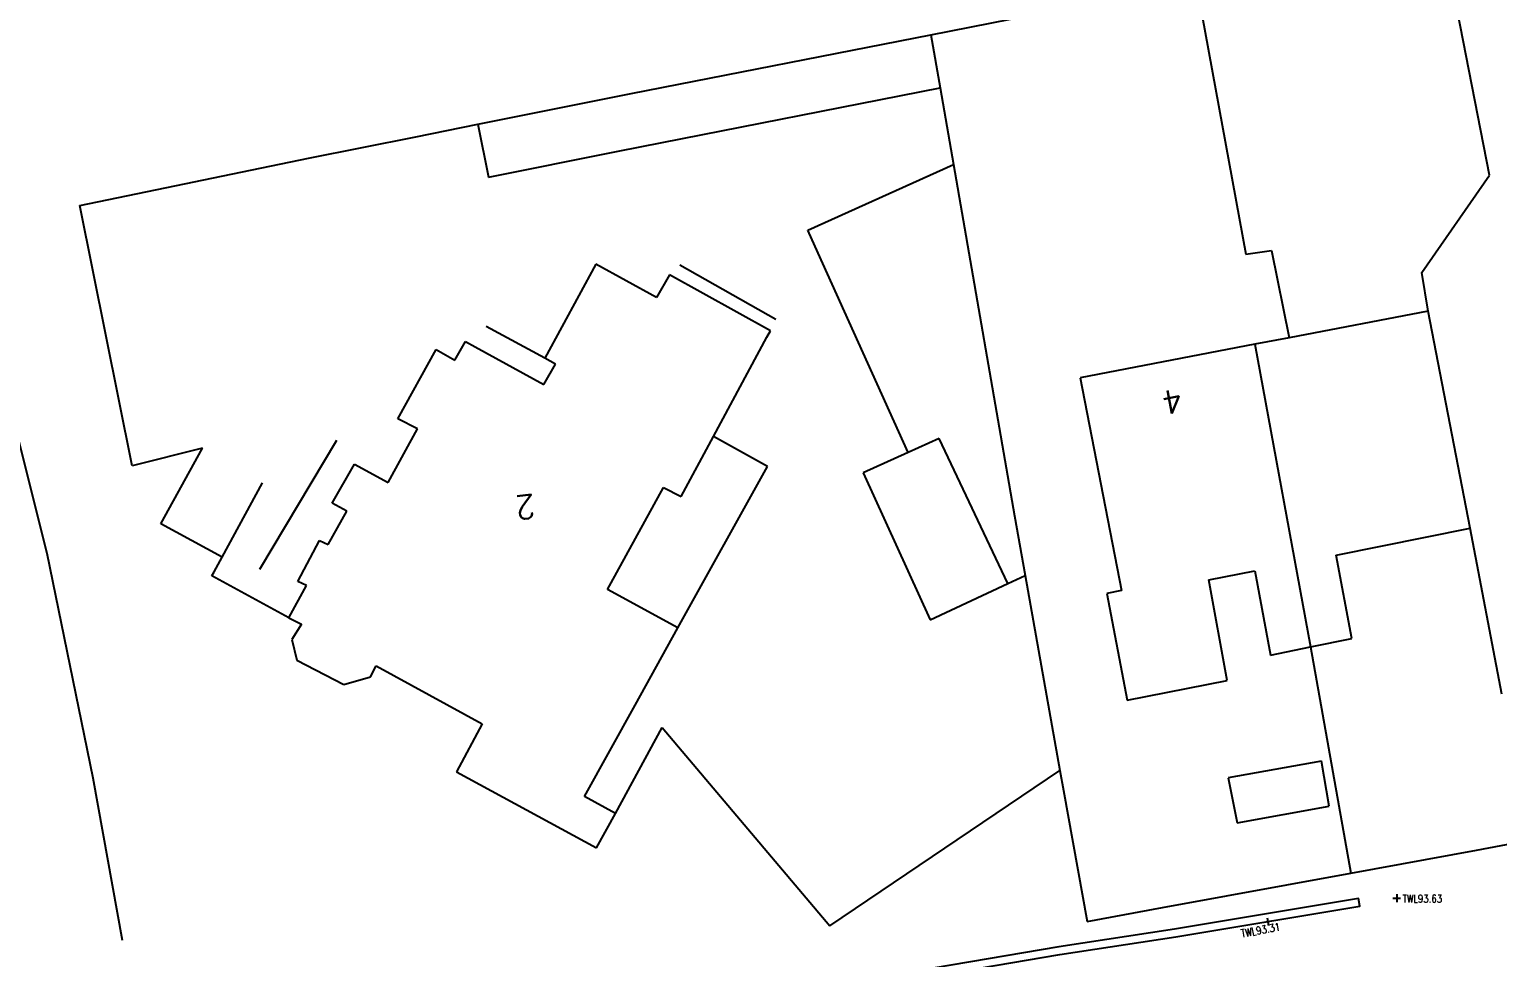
# Model space of a CAD drawing. Extents: x 427500 to 429848, y 434500 to 436505.
# Drawn here: x 428090.5 to 428165.4, y 436027.8 to 436075.1 of the extents above; entities that cross this region are included whole.
import ezdxf

# ---------------------------------------------------------------- set-up
doc = ezdxf.new("R2010")
doc.units = 0
doc.layers.get('0').update_dxf_attribs({"color": 222})
doc.layers.add('LPTIP_Ex_Base', color=8, linetype='Continuous')
doc.styles.add('MtXpl_Romans', font='romans__.ttf')
doc.styles.get("Standard").update_dxf_attribs({"font": 'romans.shx'})

# ---------------------------------------------------------------- blocks, each defined once
blk = doc.blocks.new('SPOT')
at = {"color": 0, "linetype": 'ByBlock', "flags": 128}
for points in [[(-0.5, 0), (0.5, 0)], [(0, 0.5), (0, -0.5)]]:
    blk.add_lwpolyline(points, dxfattribs=at)

msp = doc.modelspace()

# ---------------------------------------------------------------- linework, layer by layer
at = {"layer": 'LPTIP_Ex_Base', "color": 251, "true_color": 0x636466}
for p, q in [((428164.971, 436067.693), (428162.54, 436080.1)), ((428150, 436077.56), (428152.55, 436063.65)), ((428136.48, 436074.85), (428140.55, 436075.65)), ((428121.2, 436071.85), (428136.48, 436074.85)), ((428136.48, 436074.85), (428136.951, 436072.14)), ((428121.736, 436069.153), (428136.951, 436072.14)), ((428136.951, 436072.14), (428137.63, 436068.236)), ((428113.38, 436070.28), (428121.2, 436071.85)), ((428110.22, 436069.65), (428113.38, 436070.28)), ((428113.38, 436070.28), (428113.921, 436067.584)), ((428104.75, 436068.55), (428110.22, 436069.65)), ((428120.449, 436068.895), (428121.736, 436069.153)), ((428093.088, 436066.142), (428104.75, 436068.55)), ((428113.921, 436067.584), (428120.449, 436068.895)), ((428130.206, 436064.879), (428137.63, 436068.236)), ((428137.63, 436068.236), (428140.75, 436050.3)), ((428161.519, 436062.719), (428164.971, 436067.693)), ((428095.746, 436052.864), (428093.088, 436066.142)), ((428130.736, 436063.708), (428130.206, 436064.879)), ((428119.4, 436063.15), (428116.8, 436058.35)), ((428122.5, 436061.45), (428119.4, 436063.15)), ((428135.333, 436053.541), (428130.736, 436063.708)), ((428152.55, 436063.65), (428153.85, 436063.85)), ((428153.85, 436063.85), (428154.75, 436059.39)), ((428123.15, 436062.6), (428122.5, 436061.45)), ((428128.3, 436059.75), (428123.15, 436062.6)), ((428128.575, 436060.332), (428123.675, 436063.1)), ((428161.85, 436060.75), (428161.519, 436062.719)), ((428161.85, 436060.75), (428154.75, 436059.39)), ((428163.98, 436049.68), (428161.85, 436060.75)), ((428116.8, 436058.35), (428113.803, 436059.973)), ((428125.392, 436054.352), (428128.12, 436059.42)), ((428128.12, 436059.42), (428128.3, 436059.75)), ((428154.75, 436059.39), (428153.01, 436059.06)), ((428109.3, 436055.25), (428111.25, 436058.8)), ((428111.25, 436058.8), (428112.2, 436058.25)), ((428112.2, 436058.25), (428112.75, 436059.2)), ((428112.75, 436059.2), (428113.238, 436058.93)), ((428113.238, 436058.93), (428116.75, 436057)), ((428153.01, 436059.06), (428144.1, 436057.35)), ((428153.01, 436059.06), (428155.84, 436043.62)), ((428116.75, 436057), (428117.35, 436058.05)), ((428117.35, 436058.05), (428116.8, 436058.35)), ((428144.1, 436057.35), (428146.2, 436046.5)), ((428110.3, 436054.75), (428109.3, 436055.25)), ((428106.171, 436054.144), (428102.251, 436047.568)), ((428108.8, 436052), (428110.3, 436054.75)), ((428123.75, 436051.3), (428125.392, 436054.352)), ((428128.147, 436052.824), (428125.392, 436054.352)), ((428136.9, 436054.25), (428135.333, 436053.541)), ((428140.4, 436046.85), (428136.9, 436054.25)), ((428099.333, 436053.762), (428095.746, 436052.864)), ((428097.222, 436049.892), (428099.333, 436053.762)), ((428135.333, 436053.541), (428133.03, 436052.5)), ((428105.95, 436050.95), (428107.1, 436052.95)), ((428107.1, 436052.95), (428108.8, 436052)), ((428123.588, 436044.595), (428128.147, 436052.824)), ((428100.337, 436048.192), (428102.407, 436051.985)), ((428133.03, 436052.5), (428136.45, 436045)), ((428120, 436046.55), (428122.85, 436051.75)), ((428122.85, 436051.75), (428123.75, 436051.3)), ((428105.75, 436048.85), (428106.7, 436050.55)), ((428106.7, 436050.55), (428105.95, 436050.95)), ((428100.337, 436048.192), (428097.222, 436049.892)), ((428140.75, 436050.3), (428141.292, 436047.268)), ((428157.15, 436048.3), (428163.98, 436049.68)), ((428165.608, 436041.218), (428163.98, 436049.68)), ((428104.2, 436046.95), (428105.3, 436049.05)), ((428105.3, 436049.05), (428105.75, 436048.85)), ((428099.936, 436047.456), (428100.337, 436048.192)), ((428157.95, 436044.05), (428157.15, 436048.3)), ((428099.82, 436047.244), (428099.936, 436047.456)), ((428150.65, 436047.05), (428153, 436047.5)), ((428153, 436047.5), (428153.8, 436043.2)), ((428103.75, 436045.1), (428099.82, 436047.244)), ((428103.75, 436045.1), (428104.65, 436046.75)), ((428104.65, 436046.75), (428104.2, 436046.95)), ((428136.45, 436045), (428140.4, 436046.85)), ((428140.4, 436046.85), (428141.292, 436047.268)), ((428141.292, 436047.268), (428143.068, 436037.318)), ((428151.6, 436041.9), (428150.65, 436047.05)), ((428123.588, 436044.595), (428120, 436046.55)), ((428146.2, 436046.5), (428145.45, 436046.35)), ((428145.45, 436046.35), (428146.5, 436040.9)), ((428103.75, 436045.1), (428104.39, 436044.78)), ((428104.39, 436044.78), (428103.9, 436044)), ((428121.4, 436040.65), (428123.588, 436044.595)), ((428103.9, 436044), (428104.15, 436042.95)), ((428155.84, 436043.62), (428157.95, 436044.05)), ((428104.15, 436042.95), (428106.55, 436041.7)), ((428153.8, 436043.2), (428155.84, 436043.62)), ((428155.84, 436043.62), (428157.9, 436032.08)), ((428107.9, 436042.1), (428108.2, 436042.65)), ((428108.2, 436042.65), (428113.6, 436039.7)), ((428106.55, 436041.7), (428107.9, 436042.1)), ((428146.5, 436040.9), (428151.6, 436041.9)), ((428118.82, 436035.998), (428121.4, 436040.65)), ((428113.6, 436039.7), (428112.3, 436037.25)), ((428120.404, 436035.12), (428122.774, 436039.514)), ((428122.774, 436039.514), (428131.33, 436029.4)), ((428156.4, 436037.8), (428151.65, 436036.95)), ((428156.8, 436035.5), (428156.4, 436037.8)), ((428112.3, 436037.25), (428119.434, 436033.371)), ((428131.33, 436029.4), (428143.068, 436037.318)), ((428143.068, 436037.318), (428143.25, 436036.3)), ((428151.65, 436036.95), (428152.1, 436034.65)), ((428143.25, 436036.3), (428144.46, 436029.62)), ((428120.404, 436035.12), (428118.82, 436035.998)), ((428152.1, 436034.65), (428156.8, 436035.5)), ((428119.434, 436033.371), (428120.404, 436035.12)), ((428164.3, 436033.25), (428171.34, 436034.59)), ((428157.9, 436032.08), (428164.3, 436033.25)), ((428148.3, 436030.32), (428157.9, 436032.08)), ((428144.46, 436029.62), (428148.3, 436030.32))]:
    msp.add_line(p, q, dxfattribs=at)
at = {"layer": 'LPTIP_Ex_Base', "color": 251, "true_color": 0x636466, "flags": 128}
msp.add_lwpolyline([(428089.143, 436057.426), (428091.394, 436048.406), (428093.756, 436036.939), (428095.24, 436028.657)], dxfattribs=at)
msp.add_lwpolyline([(428125.687, 436025.38), (428116.474, 436023.545), (428109.99, 436022.369), (428105.387, 436021.658), (428099.374, 436019.895), (428093.391, 436018.495), (428093.482, 436018.106), (428099.476, 436019.508), (428105.474, 436021.267), (428110.056, 436021.974), (428116.549, 436023.152), (428125.765, 436024.988), (428143.067, 436027.929), (428148.968, 436028.825), (428158.365, 436030.394), (428158.299, 436030.788), (428148.905, 436029.22), (428143.007, 436028.325)], close=True, dxfattribs=at)

# ---------------------------------------------------------------- block references
at = {"layer": 'LPTIP_Ex_Base', "color": 251, "true_color": 0x636466, "xscale": 0.4000000000000001, "yscale": 0.4000000000000001, "zscale": 0.4000000000000001}
for p, rotation in [((428160.238, 436030.8), 359.998932), ((428153.674, 436029.608), 10.136702)]:
    msp.add_blockref('SPOT', p, dxfattribs=dict(at, rotation=rotation))

# ---------------------------------------------------------------- texts
at = {"layer": 'LPTIP_Ex_Base', "color": 251, "true_color": 0x636466, "style": 'MtXpl_Romans'}
for s, rotation, p in [('4', 190.5, (428149.204, 436056.829)), ('2', 186, (428116.252, 436051.405))]:
    msp.add_text(s, height=1.2, rotation=rotation, dxfattribs=at).set_placement(p)
at = {"layer": 'LPTIP_Ex_Base', "color": 251, "true_color": 0x636466, "width": 0.8}
for s, rotation, p in [('TWL93.63', 359.99893, (428160.538, 436030.58)), ('TWL93.31', 10.1367, (428152.336, 436028.801))]:
    msp.add_text(s, height=0.4, rotation=rotation, dxfattribs=at).set_placement(p)

doc.saveas('drawing.dxf')
